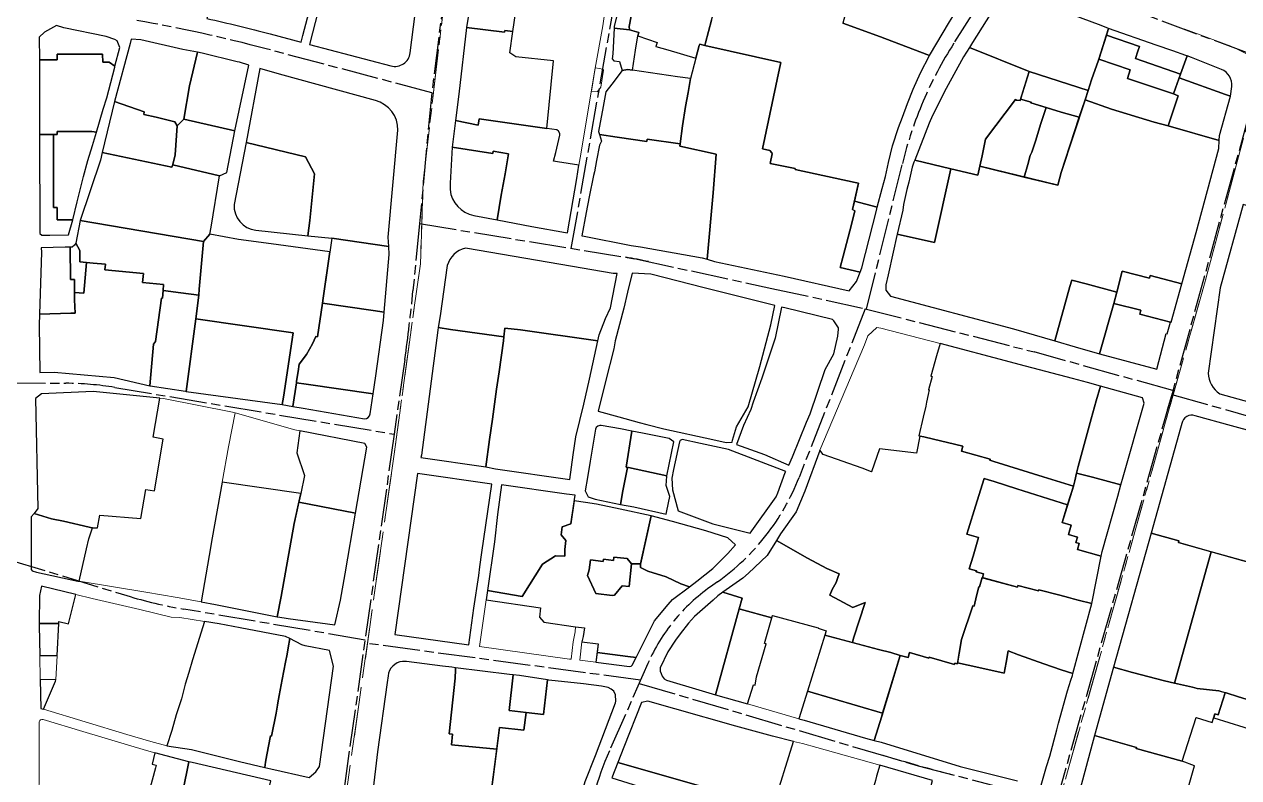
# Model space of a CAD drawing. Header units: millimetres. Extents: x 125232 to 134072, y 142885 to 152835.
# Drawn here: x 129597 to 130382, y 145446 to 145933 of the extents above; entities that cross this region are included whole.
import ezdxf

# ---------------------------------------------------------------- set-up
doc = ezdxf.new("R2010")
doc.units = ezdxf.units.MM
doc.linetypes.add('ACAD_ISO08W100', pattern=[36, 24, -3, 6, -3])
doc.linetypes.add('CENTER', pattern=[50.8, 31.75, -6.35, 6.35, -6.35])
for name, color, linetype in [('commerce', 10, 'Continuous'), ('commerce & office', 242, 'Continuous'), ('commerce and residence', 32, 'Continuous'), ('culture', 21, 'Continuous'), ('green & plaza', 80, 'Continuous'), ('hospital', 231, 'Continuous'), ('industry', 35, 'Continuous'), ('research & university', 30, 'Continuous'), ('reserve', 253, 'Continuous'), ('residence', 2, 'Continuous'), ('residence-bad', 41, 'Continuous'), ('老城北中心线', 7, 'ACAD_ISO08W100')]:
    doc.layers.add(name, color=color, linetype=linetype)
for name, color, linetype, lineweight in [('government', 221, 'Continuous', 0), ('municipal utilities', 151, 'Continuous', 0), ('school', 31, 'Continuous', 0), ('super block', 6, 'CENTER', 0)]:
    doc.layers.add(name, color=color, linetype=linetype, lineweight=lineweight)

msp = doc.modelspace()

# ---------------------------------------------------------------- linework, layer by layer
at = {"layer": 'commerce'}
for points in [[(129853.8, 145973.87), (129848.48, 145974.45), (129848.51, 145975.48), (129844.06, 145976.03), (129843.37, 145976.2), (129811.56, 145984.43), (129798.48, 145987.9), (129796.02, 145978.25), (129781.25, 145920.41), (129833.91, 145906.47, 0.453979), (129846.39, 145914.89)], [(130371.13, 145904.2), (130351.7, 145911.9), (130348.96, 145912.89), (130344.74, 145901.17), (130343.86, 145898.68), (130373.84, 145887.92), (130377.1, 145887.01), (130377.86, 145893.17, 0.334492)], [(130453.3, 145769.1), (130449.84, 145770.05), (130459.96, 145806.89), (130462.23, 145814.77), (130426.28, 145824.94), (130420, 145803.02), (130395.28, 145809.9), (130396.34, 145813.71), (130385.32, 145816.81), (130370.32, 145762.91), (130362.67, 145707.77, 0.247468), (130370.1, 145694.47), (130406.64, 145684.28), (130407.95, 145683.92), (130424.42, 145740.43), (130425.33, 145743.98), (130430.39, 145743.39), (130440.55, 145741.13), (130442.72, 145747.91), (130446.06, 145746.84)], [(130430.96, 145622.08), (130442.01, 145619.18), (130442.87, 145622.34), (130455.09, 145618.95), (130463.97, 145651.97), (130442.89, 145656.05), (130377.61, 145673.74), (130354.14, 145680.31, 0.463596), (130345.59, 145675.27), (130344.76, 145672.18), (130325.79, 145604.27), (130343.66, 145599.32), (130343.37, 145598.31), (130391.72, 145584.64), (130393.44, 145584.19), (130394.36, 145583.31), (130408.43, 145580.51), (130410.44, 145588.82), (130409.48, 145589.05), (130414.02, 145607.55), (130427.64, 145603.86), (130429.24, 145609.77), (130427.75, 145610.56)], [(129902.29, 145464.62), (129873.06, 145467.49), (129873.73, 145474.31), (129871.49, 145474.53), (129875.51, 145510.67), (129875.55, 145516.01), (129875.72, 145517.38), (129873.23, 145517.69), (129867.27, 145518.39), (129843.84, 145521.39), (129841.35, 145521.44, 0.353101), (129832.04, 145512.07), (129831.46, 145507.79), (129825.27, 145462.95), (129823.87, 145451.87), (129818.69, 145408.65), (129818.15, 145402.38), (129847.25, 145399.06), (129879.98, 145395.61), (129904.95, 145393.37), (129909.19, 145429.61), (129905.63, 145429.99), (129898.1, 145430.81), (129898.73, 145436.68)]]:
    msp.add_lwpolyline(points, format="xyb", close=True, dxfattribs=at)
for points in [[(129655.31, 145923.64), (129649.74, 145925.38), (129622.17, 145931.1), (129617.5, 145932.61), (129609.69, 145928.18), (129606.25, 145924.99), (129606.58, 145910.43), (129617.87, 145910.4), (129617.88, 145914.13), (129647.38, 145914.06), (129647.39, 145908.87), (129651.53, 145908.88), (129655.35, 145906.4), (129658.47, 145918.36), (129656.79, 145922.77)], [(129938.96, 145909.8), (129914.6, 145912.25), (129910.75, 145914.95), (129912.7, 145928.62), (129907.5, 145929.34), (129907.36, 145928.35), (129882.84, 145931.33), (129877.75, 145888.11), (129875.66, 145871.07), (129890.41, 145868.23), (129890.92, 145872.24), (129934.68, 145865.93)], [(129695.63, 145867.79), (129694.11, 145870.39), (129681.99, 145873.34), (129673.96, 145875.08), (129674.28, 145876.72), (129655.12, 145883.44), (129647.15, 145850.46), (129692.21, 145840.9), (129692.86, 145842.65), (129694.31, 145849)], [(129943.12, 145861.69), (129943.17, 145862.67), (129942.36, 145864.31), (129941.2, 145865.09), (129934.68, 145865.93), (129890.92, 145872.24), (129890.41, 145868.23), (129875.66, 145871.07), (129873.54, 145853.83), (129899.73, 145849.81), (129899.97, 145851.24), (129909.91, 145849.52), (129907.69, 145836.77), (129905.28, 145822.86), (129902.51, 145806.95), (129925.08, 145802.62), (129946.81, 145798.86), (129948.08, 145798.59), (129954.05, 145833.71), (129955.5, 145842.2), (129941.54, 145844.5), (129939.15, 145844.89), (129940.47, 145850.5)], [(130147.98, 145812.98), (130148.54, 145815.11), (130133.74, 145818.97), (130132.57, 145813.57), (130134, 145812.7), (130132.89, 145808.34), (130132.08, 145805.1), (130131.79, 145803.94), (130126.45, 145783.4), (130124.54, 145776.06), (130137.49, 145773.15), (130138.54, 145775.86)], [(129685.53, 145756.32), (129686.02, 145756.26), (129686.52, 145761.15), (129686.65, 145765.07), (129673.23, 145766.47), (129673.75, 145772.33), (129648.85, 145774.52), (129649.15, 145778.35), (129641.28, 145778.96), (129636.9, 145779.37), (129635.19, 145759.47), (129629.22, 145760), (129629.22, 145755.27), (129629.52, 145746.58), (129626.7, 145746.6), (129606.6, 145745.98), (129606.39, 145738.75), (129606.71, 145708.31), (129616.09, 145708.4), (129654.81, 145704.96), (129677.91, 145699.68), (129680.29, 145726.59), (129681.5, 145728.23)], [(130114.69, 145710.2), (130120.38, 145720.36), (130122.97, 145731.78), (130123.47, 145736.18), (130123.35, 145737.21), (130120.3, 145741.74), (130119.59, 145742.46), (130088.78, 145750.1), (130086.62, 145750.55), (130082.39, 145730.51), (130073.83, 145704.65), (130068.31, 145689.13), (130066.78, 145684.29), (130062, 145673.93), (130057.47, 145661.58), (130075.61, 145655.11), (130091.2, 145648.35), (130093.68, 145653.76), (130102.72, 145676.18), (130105.09, 145681.51)], [(130274.03, 145609.55), (130268.08, 145611.25), (130271.61, 145622.67), (130238.86, 145633.01), (130224.16, 145637.68), (130220.45, 145638.92), (130217.6, 145639.78), (130212.07, 145621.83), (130207.52, 145607.19), (130206.41, 145603.7), (130213.92, 145601.52), (130210.44, 145589.51), (130208.06, 145581.27), (130212.68, 145579.98), (130212.5, 145579.27), (130217.22, 145578.03), (130216.57, 145575.56), (130239.15, 145569.53), (130239.44, 145570.6), (130252.88, 145566.99), (130253.08, 145567.67), (130266.58, 145564.29), (130272.14, 145562.85), (130275.25, 145561.98), (130278.48, 145561.12), (130287.37, 145558.77), (130293.41, 145589.39), (130277.95, 145593.78), (130279.05, 145597.65), (130276.99, 145598.22), (130278.01, 145601.78), (130272.29, 145603.49)], [(129638.48, 145600.72), (129640.82, 145607.85), (129640.42, 145607.86), (129638.74, 145608.26), (129622.05, 145612.2), (129614.34, 145613.72), (129602.97, 145617.08), (129601.21, 145614.83), (129601.23, 145580.84), (129601.88, 145579.91), (129604.52, 145579.21), (129631.22, 145573.39), (129632.21, 145573.23), (129636.86, 145594.17)], [(129629.97, 145564.8), (129607.81, 145570.18), (129606.56, 145564.1), (129606.38, 145546.01), (129618.98, 145545.91), (129619.05, 145547.15), (129625.32, 145545.64)], [(129935.17, 145509.51), (129916.99, 145512.36), (129913.06, 145512.74), (129910.32, 145489.8), (129921.38, 145488.47), (129932.51, 145487.14)], [(130103.3, 145502.12), (130097.76, 145484.31), (130101.28, 145483.53), (130140.9, 145471.74), (130146.51, 145470.31), (130151.38, 145486.08), (130151.98, 145488.03)]]:
    msp.add_lwpolyline(points, close=True, dxfattribs=at)
at = {"layer": 'commerce & office'}
msp.add_lwpolyline([(130293.32, 145932.65), (130241.53, 145952.05, 0.251438), (130225.27, 145945.42), (130210.05, 145921.55), (130208.11, 145918.43), (130246.68, 145902.86), (130284.91, 145890.64), (130287.18, 145897.52), (130291.53, 145910.09), (130291.75, 145910.76), (130298.18, 145930.71)], format="xyb", close=True, dxfattribs=at)
for points in [[(129615.59, 145862.09), (129606.6, 145862.09), (129606.71, 145798.2), (129607.93, 145797.07), (129613.12, 145797.06), (129625.22, 145797.17), (129628.12, 145807), (129628.12, 145807), (129617.85, 145807), (129617.86, 145814.93), (129615.62, 145814.93)], [(129626.46, 145789.31), (129623.18, 145789.32), (129607.69, 145788.74), (129607.79, 145785.97), (129606.6, 145745.98), (129626.7, 145746.6), (129629.52, 145746.58), (129629.22, 145755.27), (129629.23, 145768.29), (129626.61, 145768.27)], [(129686.5, 145665.23), (129679.97, 145666.38), (129684.42, 145691.68), (129641.18, 145695.91), (129607.91, 145694.51), (129603.88, 145691.51), (129605.51, 145620.34), (129602.97, 145617.08), (129614.34, 145613.72), (129622.05, 145612.2), (129638.74, 145608.26), (129640.42, 145607.86), (129644.1, 145607.78), (129645.57, 145616.01), (129672.04, 145613.85), (129675.33, 145632.67), (129680.82, 145631.74)], [(130321.1, 145688.48), (130320.04, 145691.85), (130292.83, 145699.46), (130290.19, 145689.83), (130286.99, 145678.18), (130278.53, 145647.42), (130277.48, 145643.11), (130287.76, 145640.65), (130306.07, 145635.55), (130307.52, 145640.71)], [(129810.96, 145617.37), (129774.26, 145624.31), (129771.24, 145610.5), (129762.78, 145563.31), (129760.33, 145550.34), (129760.62, 145550.28), (129767.29, 145549.13), (129797.65, 145545.06), (129801.23, 145560.93), (129804.25, 145577.97)], [(130364.6, 145592.3), (130343.37, 145598.31), (130343.66, 145599.32), (130325.79, 145604.27), (130301.38, 145517.69), (130313.57, 145514.36), (130334.32, 145508.87), (130340.9, 145507.36)], [(129796.69, 145518.44), (129794.11, 145528.49), (129778.47, 145531.48), (129776.34, 145532.19), (129768.44, 145536.17), (129767.29, 145530.25), (129766.69, 145526.2), (129765.73, 145520.89), (129764.65, 145515.36), (129763.54, 145509.77), (129761.67, 145499.35), (129760.78, 145494.66), (129760.52, 145493.17), (129759.66, 145488.04), (129756.51, 145473.07), (129755.93, 145473.23), (129753.68, 145461.04), (129752.79, 145456.2), (129752.29, 145452.92), (129756.21, 145451.99), (129781.05, 145446.3), (129785.26, 145450.1), (129787.62, 145453.54)]]:
    msp.add_lwpolyline(points, close=True, dxfattribs=at)
msp.add_lwpolyline([(129699.16, 145437.24), (129703.1, 145456.58), (129681.24, 145462.42), (129679.38, 145454.99), (129681.89, 145454.36), (129681.5, 145452.71), (129677.36, 145436.77)], dxfattribs=at)
at = {"layer": 'commerce and residence'}
for points in [[(129992.05, 145953.34), (129985.6, 145954.51), (129980.79, 145942.3), (129978.38, 145932.07), (129978.3, 145930.85), (129988.31, 145929.79), (129987.96, 145931.96)], [(129832.7, 145784.58), (129832.41, 145789.61), (129795.6, 145795.04), (129790.05, 145756.37), (129789.55, 145752.96), (129822.38, 145748.26), (129829.59, 145747.33)], [(129770.59, 145733.8), (129707.72, 145742.97), (129701.48, 145696.01), (129763.53, 145687.46), (129764.45, 145692.26)], [(129903.83, 145708.67), (129906.61, 145728.64), (129906.96, 145731.33), (129872.38, 145736.14), (129864.43, 145737.25), (129864.15, 145735.62), (129853.56, 145654.73), (129853.26, 145653.26), (129895.22, 145647.33), (129897.66, 145664.9), (129899.58, 145678.15), (129902.26, 145697.38)], [(129895.27, 145609.44), (129899.08, 145636), (129851.17, 145642.9), (129851.16, 145642.85), (129836.41, 145538.75), (129884.21, 145532.1), (129887.52, 145555.94), (129890.64, 145577.04), (129891.35, 145582.66), (129892.79, 145591.77)], [(129952.97, 145628.85), (129947.35, 145629.67), (129905.43, 145635.55), (129902.76, 145616.37), (129900.89, 145598.79), (129896.32, 145567.28), (129896.31, 145567.18), (129918.81, 145563.42), (129932, 145584.26), (129940.39, 145589.77), (129946.38, 145589.53), (129946.37, 145593.85), (129947.1, 145599.54), (129944.02, 145603.27), (129944.74, 145608.35), (129950.24, 145610.28)], [(129989.44, 145584.56), (129986.79, 145588.08), (129978.03, 145588.94), (129977.79, 145586.76), (129971.42, 145587.47), (129971.24, 145586.04), (129962.95, 145587.02), (129962.03, 145580.72), (129961.08, 145576.96), (129966.35, 145565.36), (129977.1, 145564.02), (129978.49, 145564.2), (129983.4, 145570.27), (129987.9, 145569.9)], [(129987.05, 145524.57), (129967.2, 145527.12), (129966.43, 145520.97), (129988.11, 145518.1), (129989.38, 145518.43), (129989.93, 145518.9), (129992.43, 145523.86)], [(130094.24, 145469.74), (130080.74, 145473.01), (130056.93, 145479.6), (130017.49, 145490.85), (130000, 145495.67), (129995.88, 145494.78), (129984.54, 145465.91), (129980.68, 145455.98), (130081.15, 145427.41)]]:
    msp.add_lwpolyline(points, close=True, dxfattribs=at)
msp.add_lwpolyline([(129980.31, 145772.35), (129977.67, 145772.32), (129943.77, 145778.13), (129882.08, 145788.72, 0.273994), (129870.32, 145777.33), (129865.72, 145744.88), (129864.43, 145737.25), (129872.38, 145736.14), (129906.96, 145731.33), (129907.54, 145737), (129917.8, 145735.84), (129967.76, 145728.7), (129968.6, 145732.58), (129972.59, 145743.24), (129975.85, 145749.95)], format="xyb", close=True, dxfattribs=at)
at = {"layer": 'culture'}
msp.add_lwpolyline([(129989.8, 145670.29), (129982.29, 145671.73), (129976.23, 145672.81), (129969.85, 145673.97), (129969.05, 145673.97), (129967.75, 145673.58), (129966.67, 145672.78), (129966.29, 145671.62), (129962.77, 145650.9), (129961.01, 145640.31), (129959.62, 145631.66), (129961.58, 145627.86), (129965.96, 145626.26), (129982.41, 145622.99), (129983.98, 145631.76), (129986.95, 145646.84), (129985.98, 145646.95)], close=True, dxfattribs=at)
at = {"layer": 'government'}
msp.add_lwpolyline([(130012.94, 145916.84), (130005.25, 145919.04), (130006.09, 145921.7), (129993.51, 145925.82), (129992.16, 145916.72), (129990.26, 145903.66), (130019.3, 145899.46), (130027.74, 145898.24), (130031.02, 145911.58)], close=True, dxfattribs=at)
at = {"layer": 'green & plaza'}
for points in [[(130348.07, 145913.21), (130339.78, 145916.14), (130328.94, 145919.98), (130298.18, 145930.71), (130296.77, 145926.34), (130318.2, 145919.1), (130317.13, 145916.06), (130315.49, 145911.29), (130344.74, 145901.17), (130348.96, 145912.89)], [(129618.98, 145545.91), (129606.38, 145546.01), (129606.36, 145544.63), (129606.71, 145525.28), (129617.88, 145525.3)], [(129616.98, 145508.67), (129617.03, 145509.55), (129606.99, 145509.73), (129607.33, 145491.09), (129609.08, 145490.56)]]:
    msp.add_lwpolyline(points, close=True, dxfattribs=at)
for points in [[(129784.37, 145836.71), (129778.52, 145847.64), (129740.13, 145857.01), (129732.46, 145816.86, 0.401152), (129746.39, 145800.27), (129780.11, 145796.69), (129781.44, 145806.54)], [(129907.69, 145836.77), (129909.91, 145849.52), (129899.97, 145851.24), (129899.73, 145849.81), (129873.54, 145853.83), (129872.13, 145830.69), (129872.11, 145826.45, 0.327229), (129887.51, 145809.83), (129902.51, 145806.95), (129905.28, 145822.86)]]:
    msp.add_lwpolyline(points, format="xyb", close=True, dxfattribs=at)
at = {"layer": 'hospital'}
msp.add_lwpolyline([(129822.37, 145694.52), (129779.01, 145700.73), (129772.69, 145701.61), (129770.43, 145686.33), (129776.99, 145685.27), (129816.72, 145678.22, 0.373621), (129820.54, 145681.53)], format="xyb", close=True, dxfattribs=at)
at = {"layer": 'industry'}
msp.add_lwpolyline([(130254.21, 145439.94), (130257.98, 145453.49), (130260.05, 145460.26), (130264.58, 145477.23), (130265.72, 145481.44), (130271.48, 145502.4), (130273.68, 145509.21), (130274.71, 145512.42), (130275.02, 145513.55), (130267.54, 145516.01), (130256.17, 145519.89), (130239.9, 145525.77), (130233.24, 145528.24), (130231.93, 145520.72), (130230.6, 145513.9), (130214.23, 145517.52), (130200.45, 145520.56), (130200.33, 145519.89), (130198.71, 145520.36), (130198.43, 145519.4), (130182.07, 145524.09), (130181.94, 145523.63), (130169.36, 145527.24), (130168.41, 145523.92), (130163.42, 145525.36), (130151.38, 145486.08), (130146.51, 145470.31), (130151.02, 145469.16), (130202.21, 145453.49), (130239.25, 145444.23)], dxfattribs=at)
at = {"layer": 'municipal utilities'}
for points in [[(129971.36, 145903.69), (129970.86, 145904.42), (129966.15, 145905.22), (129966.1, 145904.98), (129963.6, 145890.15), (129967.21, 145889.76), (129968.59, 145891.15), (129969.72, 145892.75)], [(129932.89, 145546.73), (129930.07, 145550.11), (129930.74, 145556.08), (129895.45, 145561.24), (129891.11, 145531.07), (129891.11, 145531.07), (129949.33, 145522.9), (129950.4, 145522.81), (129951.84, 145534), (129952.98, 145540.49), (129953.34, 145543.77)], [(129967.91, 145532.76), (129957.38, 145534.01), (129956.03, 145522.34), (129966.43, 145520.97)], [(129617.88, 145525.3), (129606.71, 145525.28), (129606.99, 145509.73), (129617.03, 145509.55)]]:
    msp.add_lwpolyline(points, close=True, dxfattribs=at)
at = {"layer": 'research & university'}
msp.add_lwpolyline([(130041.25, 145935.97), (130037.39, 145921.46), (130036.97, 145919.75), (130086.11, 145908.76), (130085.28, 145904.85), (130074.23, 145852.87), (130078.96, 145851.82), (130080.29, 145850.28), (130080.47, 145849.54), (130079.18, 145843.47), (130095.37, 145840.03), (130095.3, 145839.42), (130134.31, 145831.08), (130136.27, 145830.57), (130133.74, 145818.97), (130148.54, 145815.11), (130151.77, 145827.31), (130153.77, 145834.88), (130155.71, 145843.92), (130158.46, 145854.74), (130162.24, 145866.65), (130164.82, 145873.35), (130168.08, 145882.23), (130171.73, 145891.43), (130176.54, 145901.89), (130182.36, 145913.17), (130175.94, 145915.62), (130150.65, 145925.16), (130126.15, 145934.12)], dxfattribs=at)
for points in [[(129655.16, 145905.65), (129655.35, 145906.4), (129651.53, 145908.88), (129647.39, 145908.87), (129647.38, 145914.06), (129617.88, 145914.13), (129617.87, 145910.4), (129606.58, 145910.43), (129606.57, 145881.92), (129606.6, 145862.09), (129617.96, 145862.09), (129617.97, 145864.06), (129640.35, 145864.11), (129643.39, 145863.72), (129647.79, 145878.41), (129650, 145885.85)], [(130287.37, 145558.77), (130278.48, 145561.12), (130275.25, 145561.98), (130272.14, 145562.85), (130266.58, 145564.29), (130253.08, 145567.67), (130252.88, 145566.99), (130239.44, 145570.6), (130239.15, 145569.53), (130216.34, 145575.62), (130214.71, 145569.56), (130214.3, 145569.67), (130212.77, 145563.89), (130211.29, 145557.22), (130210.43, 145557.41), (130202.9, 145535.59), (130201.53, 145526.84), (130200.45, 145520.56), (130214.23, 145517.52), (130230.6, 145513.9), (130231.93, 145520.72), (130233.24, 145528.24), (130239.9, 145525.77), (130256.17, 145519.89), (130267.54, 145516.01), (130275.02, 145513.55)]]:
    msp.add_lwpolyline(points, close=True, dxfattribs=at)
at = {"layer": 'reserve'}
for points in [[(130354.81, 145798.65), (130369.4, 145853.04), (130369.72, 145858.16), (130336.64, 145867.75), (130327.69, 145870.19), (130300.1, 145878.58), (130282.91, 145884.61), (130267.48, 145837.57), (130265.25, 145829.27), (130214.89, 145841.62), (130213.57, 145835.82), (130196.07, 145839.82), (130185.58, 145792.33), (130161.45, 145797.76), (130161.23, 145796.82), (130158.83, 145786.13), (130155.48, 145771.47), (130153.99, 145764.87), (130154.04, 145761.51), (130156.97, 145757.52), (130236.65, 145736.47), (130263.42, 145728.62), (130273, 145763.93), (130274.41, 145768.04), (130283.62, 145765.56), (130303.45, 145760.12), (130307.03, 145773.84), (130324.57, 145769.27), (130324.99, 145770.96), (130345.59, 145765.56)], [(129732.96, 145864.44), (129699.91, 145872), (129695.63, 145867.79), (129694.31, 145849), (129692.86, 145842.65), (129692.77, 145842.41), (129723.01, 145835.5), (129727.72, 145837.59)], [(130338.18, 145740.81), (130318.35, 145745.95), (130319, 145748.6), (130301.55, 145752.8), (130292.26, 145720.21), (130329.44, 145710.34), (130335.49, 145733.38), (130336.13, 145733.2)]]:
    msp.add_lwpolyline(points, close=True, dxfattribs=at)
at = {"layer": 'residence'}
for points in [[(129798.97, 146010.93), (129806.04, 146037.84), (129812.89, 146063.89), (129819.48, 146087.15), (129770.58, 146101.75), (129767.08, 146087.96), (129775.86, 146085.6), (129746.29, 145976.94), (129726.78, 145981.94), (129726.55, 145981.08), (129725.89, 145978.67), (129725.61, 145978.75), (129724.83, 145975.26), (129714.76, 145937.1, -0.010438), (129755.73, 145927.17), (129775.76, 145921.87), (129776.98, 145926.2), (129792.09, 145984.42), (129794.69, 145994.26)], [(129823.84, 145884.13), (129761.89, 145901.12), (129749.12, 145904.89), (129740.13, 145857.01), (129778.52, 145847.64), (129784.37, 145836.71), (129781.44, 145806.54), (129780.11, 145796.69), (129795.6, 145795.04), (129832.41, 145789.61), (129832.06, 145795.73), (129838.44, 145864.89, 0.339375)]]:
    msp.add_lwpolyline(points, format="xyb", close=True, dxfattribs=at)
for points in [[(130200.48, 145943.5), (130133.77, 145962.02), (130126.15, 145934.12), (130150.65, 145925.16), (130175.94, 145915.62), (130182.36, 145913.17), (130195.34, 145935.06), (130198.4, 145940.15)], [(129703.66, 145893.61), (129708.68, 145915.3), (129699.29, 145917.18), (129671.99, 145923.41), (129665.84, 145923.71), (129665.2, 145921.04), (129655.12, 145883.44), (129674.28, 145876.72), (129673.96, 145875.08), (129681.99, 145873.34), (129694.11, 145870.39), (129695.63, 145867.79), (129699.91, 145872)], [(130085.28, 145904.85), (130086.11, 145908.76), (130036.97, 145919.75), (130033.65, 145920.56), (130033.38, 145919.62), (130031.02, 145911.58), (130027.74, 145898.24), (130026.16, 145889.34), (130024.43, 145880.12), (130022.49, 145867.8), (130020.96, 145856.14), (130020.76, 145854.64), (130044.19, 145849.32), (130042.24, 145824.46), (130038.37, 145781.51), (130043.3, 145780.11), (130088.38, 145770.42), (130130.4, 145761.05), (130135.1, 145767), (130137.49, 145773.15), (130124.54, 145776.06), (130126.45, 145783.4), (130131.79, 145803.94), (130132.08, 145805.1), (130132.89, 145808.34), (130134, 145812.7), (130132.57, 145813.57), (130136.27, 145830.57), (130134.31, 145831.08), (130095.3, 145839.42), (130095.37, 145840.03), (130079.18, 145843.47), (130080.47, 145849.54), (130080.29, 145850.28), (130078.96, 145851.82), (130074.23, 145852.87)], [(129741.94, 145907.02), (129735.86, 145908.82), (129734.33, 145909.19), (129711.79, 145914.68), (129708.68, 145915.3), (129703.66, 145893.61), (129699.91, 145872), (129732.96, 145864.44)], [(130246.68, 145902.86), (130208.11, 145918.43), (130204.36, 145912.38), (130193.08, 145891.81), (130184.22, 145874.4), (130182.12, 145869.47), (130172.71, 145845.59), (130196.07, 145839.82), (130213.57, 145835.82), (130214.89, 145841.62), (130216.44, 145848.42), (130218.48, 145859.06), (130237.94, 145884.73), (130238.61, 145884.22), (130240.95, 145884.09)], [(129637.89, 145845.35), (129640.76, 145854.93), (129643.39, 145863.72), (129640.35, 145864.11), (129617.97, 145864.06), (129617.96, 145862.09), (129615.59, 145862.09), (129615.62, 145814.93), (129617.86, 145814.93), (129617.85, 145807), (129628.12, 145807), (129630.96, 145818.57), (129634.98, 145834.89)], [(130042.24, 145824.46), (130044.19, 145849.32), (130020.76, 145854.64), (130020.96, 145856.14), (129999.58, 145859.04), (129999.37, 145857.66), (129980.13, 145860.45), (129968.7, 145862.17), (129970.14, 145857.73), (129968.81, 145855.15), (129966.92, 145845.24), (129965.49, 145838), (129964.84, 145835.6), (129962.21, 145821.9), (129960.24, 145811.6), (129957.45, 145796.6), (129958.79, 145796.32), (129989.27, 145790.44), (129995.23, 145789.53), (130035.31, 145782.38), (130038.37, 145781.51)], [(129723.01, 145835.5), (129692.77, 145842.41), (129692.21, 145840.9), (129647.15, 145850.46), (129645.96, 145845.52), (129632.89, 145806.47), (129712.65, 145792.85), (129716.77, 145797.7), (129717.49, 145802.24)], [(130196.07, 145839.82), (130172.71, 145845.59), (130172.21, 145844.33), (130171.1, 145841), (130168.83, 145831.39), (130167.69, 145826.52), (130165.42, 145816.79), (130164.95, 145813.2), (130161.45, 145797.76), (130185.58, 145792.33)], [(129712.65, 145792.85), (129632.89, 145806.47), (129630.12, 145791.87), (129632.64, 145787.17), (129632.64, 145779.77), (129641.28, 145778.96), (129649.15, 145778.35), (129648.85, 145774.52), (129673.75, 145772.33), (129673.23, 145766.47), (129686.65, 145765.07), (129686.52, 145761.15), (129698.05, 145759.68), (129709.59, 145758.2), (129709.82, 145762.19)], [(129794.34, 145786.22), (129756.37, 145791.34), (129735.24, 145794.32), (129716.77, 145797.7), (129712.65, 145792.85), (129709.82, 145762.19), (129709.59, 145758.2), (129707.72, 145742.97), (129770.59, 145733.8), (129764.45, 145692.26), (129763.53, 145687.45), (129770.43, 145686.33), (129772.69, 145701.61), (129772.85, 145702.71), (129773.81, 145708.91), (129774.5, 145713.65), (129779.28, 145719.96), (129783.23, 145726.69), (129785.38, 145731.48), (129786.33, 145731.33), (129789.55, 145752.96), (129790.05, 145756.37)], [(130079.62, 145738.98), (130082.27, 145751.49), (130036.61, 145762.97), (130002.08, 145771.75), (129989.98, 145772.43), (129986.93, 145760.07), (129984.59, 145749.75), (129979.03, 145728.66), (129977.98, 145723.55), (129972.74, 145702.39), (129967.99, 145683.26), (129981.38, 145679.57), (129994.53, 145675.94), (129999.35, 145674.61), (130010.49, 145671.78), (130042.21, 145664.93), (130050.85, 145662.92), (130054.56, 145663.14), (130054.88, 145664.58), (130057.36, 145673.15), (130065.07, 145685.98), (130072.55, 145712.16)], [(129707.72, 145742.97), (129709.59, 145758.2), (129698.05, 145759.68), (129686.52, 145761.15), (129686.02, 145756.26), (129685.53, 145756.32), (129681.5, 145728.23), (129680.29, 145726.59), (129677.91, 145699.68), (129678.18, 145699.62), (129701.08, 145696.06), (129701.48, 145696.01)], [(129829.13, 145741.79), (129829.59, 145747.33), (129822.38, 145748.26), (129789.55, 145752.96), (129786.33, 145731.33), (129785.38, 145731.48), (129783.23, 145726.69), (129779.28, 145719.96), (129774.5, 145713.65), (129773.81, 145708.91), (129772.85, 145702.71), (129772.69, 145701.61), (129779.01, 145700.73), (129822.37, 145694.52), (129824.01, 145706.11)], [(129962.37, 145703.98), (129967.76, 145728.7), (129917.8, 145735.84), (129907.54, 145737), (129906.96, 145731.33), (129906.61, 145728.64), (129903.83, 145708.67), (129902.26, 145697.38), (129899.58, 145678.15), (129897.66, 145664.9), (129895.22, 145647.33), (129901.56, 145645.99), (129949.63, 145639.06), (129951.81, 145654.96), (129953.59, 145666.73), (129958.59, 145687.8)], [(130290.19, 145689.83), (130292.83, 145699.46), (130284.58, 145701.79), (130274.89, 145704.29), (130240.31, 145713.34), (130234.66, 145714.9), (130189.25, 145727.01), (130186.86, 145719), (130183.16, 145705.95), (130183.93, 145705.75), (130181.71, 145697.11), (130182.14, 145697.01), (130181.47, 145693.94), (130180.41, 145689.06), (130179.87, 145686.56), (130178.2, 145679.31), (130175.39, 145667.31), (130176.07, 145667.14), (130176.31, 145667.09), (130178.61, 145666.54), (130179.4, 145666.35), (130203.83, 145660.66), (130202.93, 145657.35), (130221.53, 145652.22), (130221.35, 145651.56), (130223.87, 145650.77), (130255.76, 145640.86), (130275.36, 145634.83), (130276.31, 145638.28), (130277.48, 145643.11), (130278.53, 145647.42), (130286.99, 145678.18)], [(129818.39, 145660.04), (129817.05, 145662.3), (129775.01, 145670.46), (129772.92, 145656.28), (129777.94, 145641.72), (129775.5, 145630.08), (129774.9, 145627.21), (129774.26, 145624.31), (129810.96, 145617.37)], [(130016.92, 145663.35), (130013.89, 145665.5), (129996.61, 145668.99), (129989.8, 145670.29), (129985.98, 145646.95), (129987.63, 145646.77), (130012.47, 145641.53)], [(130088.99, 145643.5), (130089.3, 145644.18), (130052.31, 145658.49), (130034.05, 145662.34), (130022.35, 145664.81), (130021.07, 145664.19), (130020.54, 145663.32), (130016.78, 145645.59), (130015.52, 145639.98), (130016.02, 145632.32), (130019.61, 145618.8), (130042.16, 145610.32), (130066.25, 145604.42), (130083.06, 145627.76), (130084.09, 145630.5)], [(130223.87, 145650.77), (130221.35, 145651.56), (130221.53, 145652.22), (130202.93, 145657.35), (130203.83, 145660.66), (130179.4, 145666.35), (130178.61, 145666.54), (130176.31, 145667.09), (130176.07, 145667.14), (130173.82, 145656.01), (130150.02, 145658.82), (130144.7, 145643.99), (130138.73, 145646.32), (130113.57, 145655.29), (130111.41, 145658.06), (130111.3, 145657.8), (130101.73, 145631.61), (130095.96, 145618.05), (130085.92, 145603.98), (130083.41, 145599.61), (130103.39, 145588.29), (130115.82, 145581.49), (130123.93, 145578.05), (130123.05, 145575.66), (130121.89, 145572.42), (130119.23, 145567.98), (130117.73, 145564.3), (130132.62, 145556.27), (130140.73, 145559.62), (130133.08, 145536.41), (130132.38, 145533.71), (130149.33, 145529.15), (130157.24, 145527.14), (130163.42, 145525.36), (130168.41, 145523.92), (130169.36, 145527.24), (130181.94, 145523.63), (130182.07, 145524.09), (130198.43, 145519.4), (130198.71, 145520.36), (130200.33, 145519.89), (130201.53, 145526.84), (130202.9, 145535.59), (130210.43, 145557.41), (130211.29, 145557.22), (130212.77, 145563.89), (130214.3, 145569.67), (130214.71, 145569.56), (130216.34, 145575.62), (130216.57, 145575.56), (130217.22, 145578.03), (130212.5, 145579.27), (130212.68, 145579.98), (130208.06, 145581.27), (130210.44, 145589.51), (130213.92, 145601.52), (130206.41, 145603.7), (130207.52, 145607.19), (130212.07, 145621.83), (130217.6, 145639.78), (130220.45, 145638.92), (130224.16, 145637.68), (130238.86, 145633.01), (130271.61, 145622.67), (130275.36, 145634.83), (130255.76, 145640.86)], [(130012.42, 145641.28), (130012.47, 145641.53), (129987.63, 145646.77), (129986.95, 145646.84), (129983.98, 145631.76), (129982.41, 145622.99), (129991, 145621.28), (130011.86, 145616.72), (130012.31, 145618.7), (130014.21, 145628.03), (130012.01, 145635.08)], [(129771.24, 145610.5), (129774.9, 145627.21), (129775.5, 145630.08), (129724.71, 145637.4), (129718.33, 145601.34), (129716.3, 145589.86), (129711.1, 145559.87), (129720.28, 145558.18), (129760.33, 145550.34), (129762.78, 145563.31)], [(130002.18, 145615.54), (129982.23, 145619.88), (129966.86, 145623.19), (129959.83, 145624.18), (129952.44, 145625.23), (129950.24, 145610.28), (129944.74, 145608.35), (129944.02, 145603.27), (129947.1, 145599.54), (129946.37, 145593.85), (129946.38, 145589.53), (129940.39, 145589.77), (129932, 145584.26), (129918.81, 145563.42), (129896.31, 145567.18), (129895.45, 145561.24), (129930.74, 145556.08), (129930.07, 145550.11), (129932.89, 145546.73), (129953.34, 145543.77), (129959.13, 145543.18), (129958.18, 145537.53), (129957.38, 145534.01), (129967.91, 145532.76), (129967.2, 145527.12), (129987.05, 145524.57), (129992.43, 145523.86), (130004.42, 145547.73), (130013.33, 145558.27), (130016.09, 145561.54), (130026.95, 145569.67), (130021.4, 145571.54), (130011.93, 145576.09), (130000.01, 145579.78), (129995.33, 145582.12), (129995.31, 145584.26), (129995.39, 145584.6), (129989.44, 145584.56), (129987.9, 145569.9), (129983.4, 145570.27), (129978.49, 145564.2), (129977.1, 145564.02), (129966.35, 145565.36), (129961.08, 145576.96), (129962.03, 145580.72), (129962.95, 145587.02), (129971.24, 145586.04), (129971.42, 145587.47), (129977.79, 145586.76), (129978.03, 145588.94), (129986.79, 145588.08), (129989.44, 145584.56), (129995.39, 145584.6)], [(130163.42, 145525.36), (130157.24, 145527.14), (130149.33, 145529.15), (130132.29, 145533.73), (130114.55, 145538.33), (130103.3, 145502.12), (130151.98, 145488.03)], [(129913.06, 145512.74), (129910.49, 145512.99), (129875.72, 145517.38), (129875.55, 145516.01), (129875.51, 145510.67), (129871.49, 145474.53), (129873.73, 145474.31), (129873.06, 145467.49), (129902.29, 145464.62), (129904.1, 145478.79), (129919.94, 145477.08), (129921.38, 145488.47), (129910.32, 145489.8)], [(130354.91, 145485.19), (130365.25, 145481.83), (130366.96, 145487.46), (130369.1, 145486.96), (130373.55, 145501.22), (130369.54, 145502.45), (130355.56, 145503.99), (130352.38, 145504.72), (130342.64, 145506.96), (130340.9, 145507.36), (130334.32, 145508.87), (130313.57, 145514.36), (130301.38, 145517.69), (130288.94, 145473.57), (130316.24, 145465.77), (130316.05, 145465.09), (130345.82, 145456.88)], [(129979.25, 145494.64), (129979.35, 145495.66), (129979.05, 145499.86), (129978.09, 145502.17), (129976.41, 145503.58), (129974.37, 145504.65), (129970.01, 145505.47), (129958.4, 145506.89), (129936.04, 145509.37), (129935.17, 145509.51), (129932.51, 145487.14), (129921.38, 145488.47), (129919.94, 145477.08), (129904.1, 145478.79), (129898.73, 145436.68), (129898.1, 145430.81), (129905.63, 145429.99), (129909.19, 145429.61), (129954.34, 145424.81), (129954.62, 145427.3), (129957.17, 145435.51), (129959.62, 145443.79), (129966.12, 145460.64)], [(130424.28, 145484.96), (130420.22, 145486.52), (130396.6, 145493.98), (130387.06, 145496.99), (130382.3, 145498.49), (130374.25, 145501.01), (130373.55, 145501.22), (130369.1, 145486.96), (130366.96, 145487.46), (130366.23, 145485.05), (130385.58, 145478.86), (130418.84, 145468.64)], [(129756.23, 145444.15), (129705.32, 145455.99), (129703.1, 145456.58), (129699.16, 145437.24), (129708.86, 145435.27), (129737.68, 145428.78), (129737.94, 145429.86), (129751.98, 145426.55)], [(130081.15, 145427.41), (129980.68, 145455.98), (129976.88, 145446.19), (129993.96, 145440.69), (129993.29, 145437.71), (130012.95, 145433.54), (130010.26, 145418.28), (130013.88, 145412.23), (130012.71, 145406.39), (130037.2, 145400.8), (130039.73, 145408.52), (130073.22, 145401.81)]]:
    msp.add_lwpolyline(points, close=True, dxfattribs=at)
msp.add_lwpolyline([(130391.72, 145584.64), (130364.6, 145592.3), (130340.9, 145507.36), (130342.64, 145506.96), (130352.38, 145504.72), (130355.56, 145503.99), (130369.54, 145502.45), (130374.25, 145501.01), (130382.3, 145498.49), (130387.06, 145496.99)], dxfattribs=at)
at = {"layer": 'residence-bad'}
for points in [[(129914.4, 145940.62), (129918.84, 145940), (129919.66, 145945.87), (129915.8, 145946.4), (129916.15, 145948.9), (129914.63, 145949.12), (129907.54, 145950.05), (129886.27, 145952.32), (129882.84, 145931.33), (129907.36, 145928.35), (129907.5, 145929.34), (129912.7, 145928.62), (129913.52, 145934.45)], [(130041.25, 145935.97), (130042.88, 145942.12), (130022.25, 145947.9), (130022.16, 145947.6), (130017.65, 145949.29), (130015.07, 145941.58), (129994.95, 145948.05), (129995.78, 145952.66), (129992.05, 145953.34), (129987.96, 145931.96), (129988.31, 145929.79), (129994.17, 145928.03), (129993.51, 145925.82), (130006.09, 145921.7), (130005.25, 145919.04), (130012.94, 145916.84), (130031.02, 145911.58), (130033.38, 145919.62), (130033.65, 145920.56), (130036.97, 145919.75), (130037.39, 145921.46)], [(129993.51, 145925.82), (129994.17, 145928.03), (129988.31, 145929.79), (129978.3, 145930.85), (129977.35, 145914.22), (129977.08, 145910.98), (129977.98, 145909.71), (129981.71, 145909.25), (129983.5, 145903.52), (129986.88, 145904.15), (129990.26, 145903.66), (129992.16, 145916.72)], [(130344.74, 145901.17), (130315.49, 145911.29), (130317.13, 145916.06), (130318.2, 145919.1), (130296.77, 145926.34), (130291.75, 145910.76), (130312.11, 145903.98), (130310.3, 145898.43), (130340.2, 145888.36)], [(130026.16, 145889.34), (130027.74, 145898.24), (130019.3, 145899.46), (129990.26, 145903.66), (129986.88, 145904.15), (129983.5, 145903.52), (129976.78, 145894.66), (129972.97, 145889.62), (129971.08, 145880.22), (129968.09, 145864.06), (129968.7, 145862.17), (129980.13, 145860.45), (129999.37, 145857.66), (129999.58, 145859.04), (130020.96, 145856.14), (130022.49, 145867.8), (130024.43, 145880.12)], [(130310.3, 145898.43), (130312.11, 145903.98), (130291.75, 145910.76), (130291.53, 145910.09), (130287.18, 145897.52), (130284.91, 145890.64), (130282.91, 145884.61), (130300.1, 145878.58), (130327.69, 145870.19), (130336.64, 145867.75), (130337.93, 145871.57), (130343.18, 145887.19), (130340.21, 145888.36)], [(130284.91, 145890.64), (130246.68, 145902.86), (130241.21, 145884.94), (130248.03, 145882.95), (130247.94, 145882.68), (130267.49, 145876.65), (130279.22, 145873.35), (130282.91, 145884.61)], [(130377.1, 145887.01), (130373.84, 145887.92), (130343.86, 145898.68), (130340.2, 145888.36), (130343.18, 145887.19), (130337.93, 145871.57), (130336.64, 145867.75), (130369.72, 145858.16), (130369.93, 145861.41)], [(130254.39, 145869.28), (130257.87, 145879.62), (130247.94, 145882.68), (130248.03, 145882.95), (130241.21, 145884.94), (130240.95, 145884.09), (130238.61, 145884.22), (130237.94, 145884.73), (130218.48, 145859.06), (130216.44, 145848.42), (130214.89, 145841.62), (130243.54, 145834.6), (130245.88, 145842.79), (130247.51, 145848.54), (130248.58, 145850.7), (130250.8, 145857.85)], [(130279.22, 145873.35), (130267.49, 145876.65), (130257.87, 145879.62), (130254.39, 145869.28), (130250.8, 145857.85), (130248.58, 145850.7), (130247.51, 145848.54), (130245.88, 145842.79), (130243.54, 145834.6), (130265.25, 145829.27), (130267.48, 145837.57)], [(129636.9, 145779.37), (129632.64, 145779.77), (129632.64, 145787.17), (129630.12, 145791.87), (129629.25, 145790.65), (129627.73, 145789.31), (129626.46, 145789.31), (129626.61, 145768.27), (129629.23, 145768.29), (129629.22, 145760), (129635.19, 145759.47)], [(130345.59, 145765.56), (130324.99, 145770.96), (130324.57, 145769.27), (130307.03, 145773.84), (130303.45, 145760.12), (130301.55, 145752.8), (130319, 145748.6), (130318.35, 145745.95), (130338.18, 145740.81), (130338.18, 145740.81), (130338.66, 145740.68)], [(130301.54, 145752.8), (130303.45, 145760.12), (130283.62, 145765.56), (130274.41, 145768.04), (130273, 145763.93), (130263.42, 145728.62), (130276.43, 145724.81), (130292.26, 145720.21)], [(130304.04, 145628.33), (130306.07, 145635.55), (130287.76, 145640.65), (130277.48, 145643.11), (130276.31, 145638.28), (130275.36, 145634.83), (130268.08, 145611.25), (130274.03, 145609.55), (130272.29, 145603.49), (130278.01, 145601.78), (130276.99, 145598.22), (130279.05, 145597.65), (130277.95, 145593.78), (130293.41, 145589.39), (130294.03, 145592.55)], [(130056.81, 145596.74), (130051.91, 145601.24), (130037.52, 145605.85), (130016, 145611.82), (130002.18, 145615.54), (129995.31, 145584.26), (129995.33, 145582.12), (130000.01, 145579.78), (130011.93, 145576.09), (130021.4, 145571.54), (130026.95, 145569.67), (130031.82, 145573.3), (130042.16, 145581.46), (130051.86, 145591.15)], [(130123.93, 145578.05), (130115.82, 145581.49), (130103.39, 145588.29), (130083.41, 145599.61), (130077.31, 145589.93), (130065.12, 145578.48), (130061.61, 145575.33), (130048.51, 145566.14), (130061.16, 145562.41), (130059.14, 145555.47), (130059.71, 145555.31), (130080.28, 145549.58), (130080.73, 145551.18), (130110.34, 145543.22), (130110.24, 145542.89), (130115.35, 145541.26), (130114.55, 145538.33), (130132.38, 145533.71), (130133.08, 145536.41), (130140.73, 145559.62), (130132.62, 145556.27), (130117.73, 145564.3), (130119.23, 145567.98), (130121.89, 145572.42), (130123.05, 145575.66)], [(130059.14, 145555.47), (130061.16, 145562.41), (130048.51, 145566.14), (130045.32, 145563.86), (130042.27, 145561.13), (130030.24, 145550.4), (130026.28, 145546.09), (130020.93, 145539.37), (130018.02, 145535.09), (130012.99, 145527.69), (130008.01, 145517.2), (130008.14, 145515.14), (130008.61, 145513.64), (130009.42, 145511.8), (130010.74, 145510.21), (130012.13, 145509.31), (130033.01, 145503.07), (130043.94, 145499.91)], [(130080.28, 145549.58), (130059.71, 145555.31), (130059.14, 145555.47), (130043.94, 145499.91), (130064.51, 145493.96), (130068.35, 145506.33), (130069.42, 145506.01), (130070.45, 145511.53), (130076.68, 145532.81), (130075.65, 145533.12)], [(129761.67, 145499.35), (129763.54, 145509.77), (129764.65, 145515.36), (129765.73, 145520.89), (129766.69, 145526.2), (129767.29, 145530.25), (129768.44, 145536.17), (129765.64, 145537.58), (129736.24, 145543.21), (129722.8, 145545.78), (129713.31, 145547.26), (129705.59, 145522.37), (129703.2, 145514.19), (129700.72, 145506.65), (129698.31, 145497.25), (129694.83, 145486.84), (129692.14, 145476.83), (129688.8, 145466.79), (129704.78, 145464.44), (129736.01, 145456.75), (129752.29, 145452.92), (129752.79, 145456.2), (129753.68, 145461.04), (129755.93, 145473.23), (129756.51, 145473.07), (129759.66, 145488.04), (129760.52, 145493.17), (129760.78, 145494.66)], [(130353.8, 145454.01), (130345.81, 145456.88), (130316.05, 145465.09), (130316.24, 145465.77), (130288.94, 145473.57), (130278.36, 145433.45), (130279.94, 145430.86), (130344.78, 145412.57), (130345.61, 145415.44), (130344.72, 145415.7), (130344.97, 145416.53), (130343.23, 145417.04)], [(130184.34, 145444.41), (130150.11, 145454.38), (130150.06, 145454.39), (130148.04, 145447.13), (130147.3, 145444.54), (130144.53, 145434.93), (130142.65, 145428.39), (130139.98, 145421.59), (130147.3, 145418.83), (130147.11, 145418.33), (130156.96, 145415.29), (130163.56, 145412.25), (130163.63, 145412.5), (130166.05, 145411.82), (130166.96, 145414.92), (130172.74, 145413.62), (130176.07, 145412.86), (130180.19, 145427), (130179.57, 145427.19), (130180.44, 145430.21), (130180.74, 145431.27)]]:
    msp.add_lwpolyline(points, close=True, dxfattribs=at)
at = {"layer": 'school'}
for points in [[(129913.52, 145934.45), (129912.7, 145928.62), (129910.75, 145914.95), (129914.6, 145912.25), (129938.96, 145909.8), (129934.68, 145865.93), (129941.2, 145865.09), (129942.36, 145864.31), (129943.17, 145862.67), (129943.12, 145861.69), (129940.47, 145850.5), (129939.15, 145844.89), (129941.54, 145844.5), (129955.5, 145842.2), (129956.32, 145847.04), (129966.1, 145904.98), (129971.06, 145932.43), (129973.32, 145948.67)], [(130147.3, 145444.54), (130148.04, 145447.13), (130150.06, 145454.39), (130109.34, 145465.67), (130100.11, 145468.31), (130094.24, 145469.74), (130073.22, 145401.81)]]:
    msp.add_lwpolyline(points, dxfattribs=at)
for points in [[(130179.87, 145686.56), (130180.41, 145689.06), (130181.47, 145693.94), (130182.14, 145697.01), (130181.71, 145697.11), (130183.93, 145705.75), (130183.16, 145705.95), (130186.86, 145719), (130189.25, 145727.01), (130150.82, 145736.83), (130148.32, 145737.43), (130142.35, 145732.04), (130140.22, 145726.04), (130133.66, 145710.37), (130111.41, 145658.06), (130113.57, 145655.29), (130138.73, 145646.32), (130144.7, 145643.99), (130150.02, 145658.82), (130173.82, 145656.01), (130176.07, 145667.14), (130175.39, 145667.31), (130178.2, 145679.31)], [(129718.33, 145601.34), (129724.71, 145637.4), (129728.73, 145660.14), (129733.05, 145682.08), (129731.28, 145682.62), (129686.78, 145691.45), (129684.42, 145691.68), (129679.97, 145666.38), (129686.5, 145665.23), (129680.82, 145631.74), (129675.33, 145632.67), (129672.04, 145613.85), (129645.57, 145616.01), (129644.1, 145607.78), (129640.82, 145607.85), (129638.48, 145600.72), (129636.86, 145594.17), (129632.21, 145573.23), (129675.38, 145566.18), (129695.56, 145562.74), (129711.1, 145559.87), (129716.3, 145589.86)], [(129772.92, 145656.28), (129775.01, 145670.46), (129771.67, 145671.11), (129733.05, 145682.08), (129728.73, 145660.14), (129724.71, 145637.4), (129775.5, 145630.08), (129777.94, 145641.72)], [(129703.2, 145514.19), (129705.59, 145522.37), (129713.31, 145547.26), (129697.26, 145549.76), (129691.63, 145550.05), (129671.45, 145555.05), (129640.7, 145562.19), (129629.97, 145564.8), (129625.32, 145545.64), (129619.05, 145547.15), (129618.98, 145545.91), (129617.88, 145525.3), (129617.03, 145509.55), (129616.98, 145508.67), (129609.08, 145490.56), (129662.98, 145474.25), (129678.44, 145469.59), (129688.8, 145466.79), (129692.14, 145476.83), (129694.83, 145486.84), (129698.31, 145497.25), (129700.72, 145506.65)], [(130114.55, 145538.33), (130115.35, 145541.26), (130110.24, 145542.89), (130110.34, 145543.22), (130080.73, 145551.18), (130075.65, 145533.12), (130076.68, 145532.81), (130070.45, 145511.53), (130069.42, 145506.01), (130068.35, 145506.33), (130064.51, 145493.96), (130097.75, 145484.31), (130097.76, 145484.31)], [(130366.23, 145485.05), (130365.25, 145481.83), (130354.91, 145485.19), (130345.82, 145456.88), (130353.8, 145454.01), (130343.23, 145417.04), (130344.97, 145416.53), (130344.72, 145415.7), (130345.61, 145415.44), (130344.78, 145412.57), (130365.21, 145406.81), (130382.37, 145401.99), (130385.47, 145412.4), (130385.79, 145412.31), (130397.17, 145448.22), (130397.78, 145448.03), (130400.87, 145457.25), (130402.37, 145461.31), (130410.56, 145458.29), (130414.01, 145456.85), (130418.54, 145468.74), (130385.58, 145478.86)]]:
    msp.add_lwpolyline(points, close=True, dxfattribs=at)
msp.add_lwpolyline([(129681.5, 145452.71), (129681.89, 145454.36), (129679.38, 145454.99), (129681.24, 145462.42), (129675.85, 145463.87), (129634.47, 145476.12), (129608.86, 145483.83, 0.514124), (129606.39, 145482.38), (129606.31, 145453.47), (129606.06, 145429.83), (129606.12, 145421.76), (129608.06, 145421.07), (129618.1, 145418.61), (129617.72, 145417.18), (129623.01, 145415.34), (129635.05, 145411.5), (129667.12, 145401.29), (129669.83, 145410.23), (129670.23, 145411.51), (129670.8, 145413.33), (129671.64, 145416.32), (129676.19, 145432.59), (129676.4, 145433.35), (129677.36, 145436.77)], format="xyb", close=True, dxfattribs=at)
at = {"layer": 'super block'}
for points in [[(129835.98, 145655.45), (129852.9, 145778.6), (129854.72, 145831.78), (129882.4, 146068.44), (129896.86, 146192.05), (129900.6, 146225.37), (129587.02, 146302.6), (129587.15, 145375.33), (129756.45, 145318.92), (129792.87, 145310.24), (129801.34, 145410.39)], [(130334.63, 145674.83), (130360.16, 145765.5), (130398.53, 145908.85), (130377.22, 145919.31), (130244.7, 145967.61), (130059.81, 146018.73), (129882.4, 146068.44), (129854.72, 145831.78), (129852.9, 145778.6), (129835.98, 145655.45), (129801.34, 145410.39), (129792.87, 145310.24), (129820.07, 145303.75), (130199.35, 145252.82), (130215.32, 145249.58)], [(130618.88, 145379.05), (130672.43, 145555.24), (130698.52, 145626.04), (130743.78, 145727.5), (130768.95, 145807.54), (130714.74, 145813.32), (130615.58, 145819.73), (130551.49, 145837.7), (130446.4, 145885.34), (130398.53, 145908.85), (130360.16, 145765.5), (130334.63, 145674.83), (130215.32, 145249.58), (130343.4, 145223.54), (130469.55, 145201.56), (130568.41, 145173.29), (130607.84, 145326.18)]]:
    msp.add_lwpolyline(points, close=True, dxfattribs=at)
at = {"layer": '老城北中心线', "linetype": 'ACAD_ISO08W100', "lineweight": 25}
for p, q in [((130198.6, 145921.97), (130231.42, 145973.37)), ((130231.42, 145973.37), (130399.02, 145910.91)), ((129950.52, 145788.46), (129977.81, 145943.39)), ((129860.29, 145889.15), (129753.18, 145917.5)), ((130398.5, 145909.5), (130339.25, 145694.75)), ((129860.26, 145889.16), (129852.38, 145804.48)), ((130141.57, 145749.29), (130164.75, 145843.39)), ((129852.38, 145804.48), (129848.15, 145760.94)), ((129852.38, 145804.48), (129993.2, 145781.5)), ((129993.2, 145781.5), (130080.33, 145762.6)), ((130080.33, 145762.6), (130140.75, 145749.5)), ((130140.75, 145749.5), (130097.96, 145640.45)), ((130140.75, 145749.5), (130250, 145721.5)), ((129842.86, 145716.68), (129835.98, 145668.37)), ((130339.74, 145696.54), (130250, 145721.5)), ((129586.36, 145701.5), (129623.59, 145701.27)), ((129655.34, 145698.54), (129835.98, 145668.37)), ((130339.25, 145694.75), (130264, 145429.5)), ((130339.25, 145694.75), (130336.14, 145683.8)), ((130339.07, 145694.11), (130526.75, 145640.75)), ((129835.98, 145668.37), (129806.66, 145461.88)), ((129586.91, 145587.18), (129662.92, 145563.99)), ((130045.05, 145572.85), (130040.57, 145569.68)), ((129817.1, 145535.27), (129699.79, 145555.26)), ((129995.34, 145509.28), (129816.76, 145533.27)), ((130000.13, 145520.15), (129975.22, 145463.61)), ((129994.44, 145507.24), (130175, 145454)), ((130175, 145454), (130264.35, 145430.72))]:
    msp.add_line(p, q, dxfattribs=at)
msp.add_lwpolyline([(129962.55, 146685.35), (129922, 146412.55), (129901, 146223.75), (129882.75, 146067.95), (129860.29, 145889.15)], dxfattribs=at)
for centre, radius, start, end in [((129497.28, 144950.8), 1000, 75.17341, 80.08719), ((130417.21, 145781.21), 260, 147.44333, 166.16365), ((129939.08, 145496.5), 290, 77.76344, 80.73225), ((128852.83, 145857.57), 1000, 351.90075, 354.45451), ((129622.39, 145501.28), 200, 80.51741, 89.65488), ((129958.33, 145695.24), 150, 305.31822, 338.57637), ((129958.33, 145695.24), 150, 305.31822, 338.57637), ((130109.94, 145471.76), 120, 125.31822, 156.2221), ((129749.86, 145849.03), 298, 253.03829, 260.3276), ((130796.81, 145321.85), 1000, 171.95034, 174.94469), ((130158.24, 145382.97), 200, 156.2221, 173.20144), ((130576.31, 146899.52), 1500, 253.56981, 255.39873)]:
    msp.add_arc(centre, radius, start, end, dxfattribs=at)

doc.saveas('drawing.dxf')
